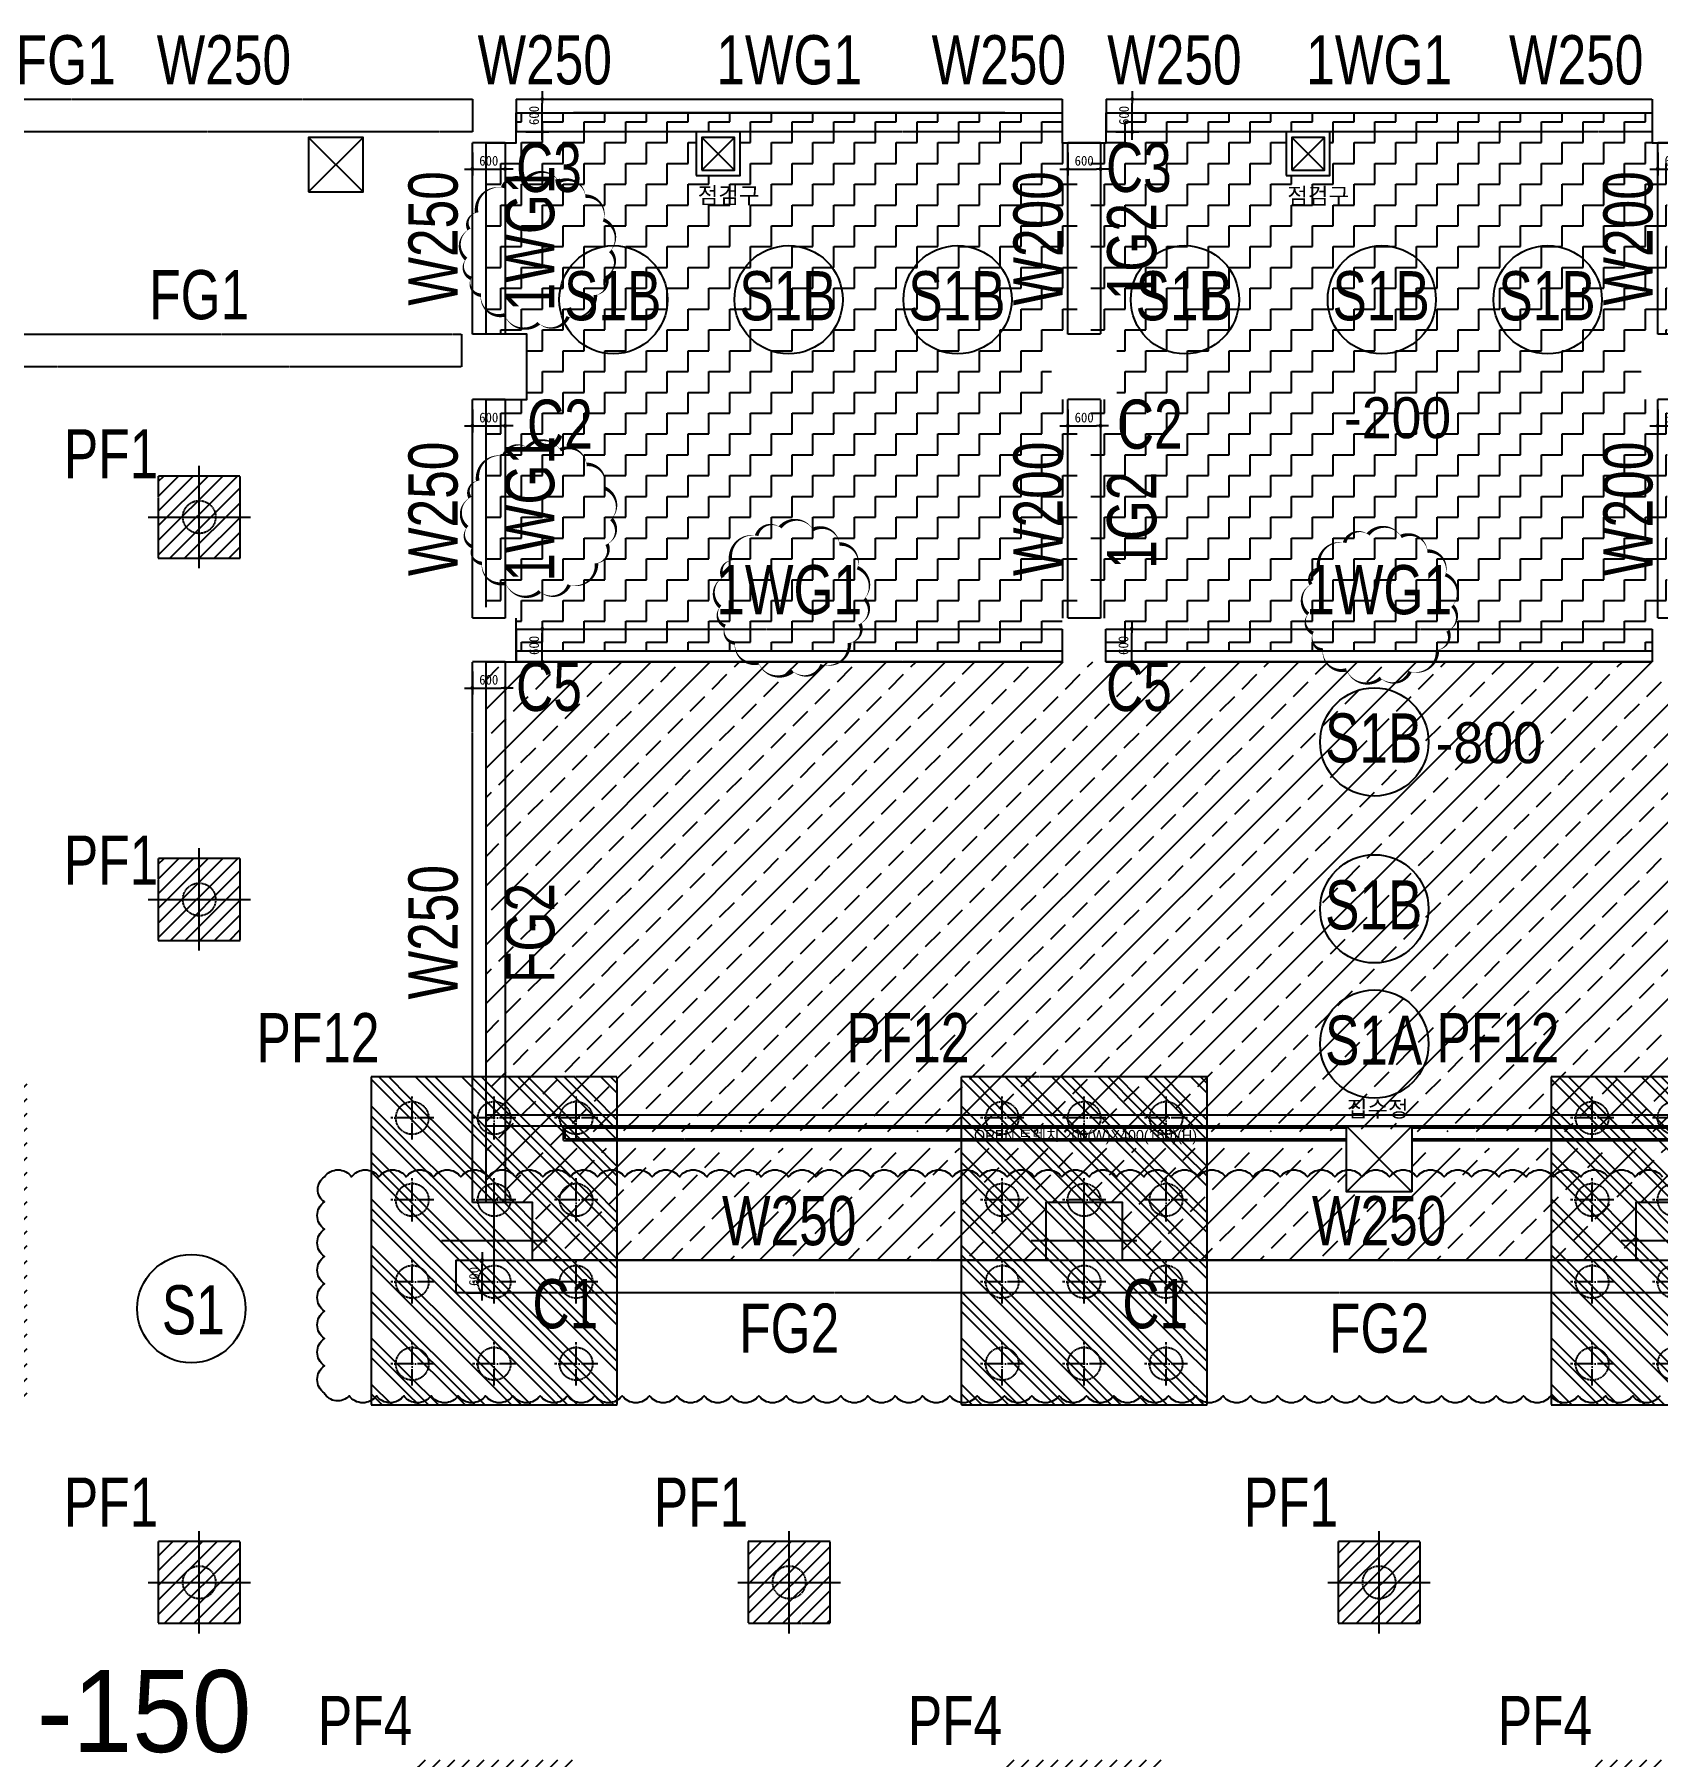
# Model space of a CAD drawing. Header units: millimetres. Extents: x -63681 to 183738, y 27655 to 152096.
# Drawn here: x 126336 to 156051, y 118666 to 150188 of the extents above; entities that cross this region are included whole.
import ezdxf
from ezdxf.enums import TextEntityAlignment as Align

# ---------------------------------------------------------------- set-up
doc = ezdxf.new("R2010")
doc.units = ezdxf.units.MM
doc.linetypes.add('ACAD_ISO04W100', pattern=[30, 24, -3, 0, -3])
doc.linetypes.add('HID', pattern=[2.3, 1.5, -0.8])
doc.layers.get('Defpoints').update_dxf_attribs({"color": 159})
for name, color, linetype in [('^DECK', 130, 'Continuous'), ('A-CEN', 1, 'Continuous'), ('A-ELE', 7, 'Continuous'), ('A-ELE-방수턱', 5, 'Continuous'), ('A-HAT', 251, 'Continuous'), ('A-OPEN', 1, 'Continuous'), ('COLUMN-TEXT', 2, 'Continuous'), ('GIRDER-TEXT', 7, 'Continuous'), ('OPEN', 1, 'HID'), ('PILE', 4, 'HID'), ('S-FOOTING', 4, 'HID'), ('TXT-FOOTING', 4, 'HID'), ('TXT-SLAB', 6, 'Continuous'), ('WALL-TEXT', 6, 'Continuous'), ('기초패턴', 1, 'Continuous'), ('방수턱', 5, 'Continuous'), ('보(girder)', 7, 'HID'), ('슬래브라인', 7, 'Continuous')]:
    doc.layers.add(name, color=color, linetype=linetype)
for name, color, linetype, plot in [('NOPLOT', 191, 'Continuous', False), ('NOPLOT-TEXT', 41, 'Continuous', False), ('printlayer', 6, 'Continuous', False)]:
    doc.layers.add(name, color=color, linetype=linetype, plot=plot)
doc.styles.add('Gdim', font='DotumChe.ttf')
doc.styles.add('Gtx', font='Dotum.ttf')
doc.dimstyles.new('Gdim200', dxfattribs={"dimscale": 200, "dimtxt": 3, "dimasz": 1.2, "dimexe": 2, "dimexo": 3, "dimgap": 1, "dimtad": 1, "dimdsep": 46, "dimlunit": 6, "dimtxsty": 'Gdim', "dimblk1": '_CIDOT', "dimblk2": '_CIDOT', "dimsah": 1, "dimcen": 2.5, "dimdle": 2, "dimclrd": 1, "dimclre": 1, "dimclrt": 3, "dimazin": 2, "dimtfac": 1, "dimtix": 1, "dimtmove": 2, "dimatfit": 3, "dimldrblk": '_CIDOT', "dimfxl": 2, "dimtolj": 1, "dimtzin": 0, "dimarcsym": 0})
pattern_1 = [(2e-15, (0, 0), (381, 381), [381, -381]), (90, (381, 0), (-381, 381), [381, -381])]

# ---------------------------------------------------------------- blocks, each defined once
blk = doc.blocks.new('_CIDOT')
at = {"color": 0, "linetype": 'ByBlock'}
blk.add_line((2, 0), (-1, 0), dxfattribs=at)
at = {"color": 0, "linetype": 'ByBlock', "const_width": 0.5}
blk.add_lwpolyline([(-0.25, 0, 1), (0.25, 0, 1)], format="xyb", close=True, dxfattribs=at)
blk = doc.blocks.new('*D210')
at = {"layer": 'Defpoints', "color": 155, "lineweight": -2, "transparency": 16777216}
for p, q in [((-1725, 700), (-1305, 700)), ((-1425, 172), (-1425, 628)), ((-1725, 100), (-1305, 100))]:
    blk.add_line(p, q, dxfattribs=at)
at = {"layer": 'Defpoints', "color": 0, "transparency": 16777216}
for p in [(-1905, 700), (-1425, 700), (-1905, 100)]:
    blk.add_point(p, dxfattribs=at)
at = {"layer": 'Defpoints', "color": 155, "lineweight": -2, "transparency": 16777216, "xscale": 71.99999999999994, "yscale": 71.99999999999994, "zscale": 71.99999999999994}
for p, rotation in [((-1425, 700), 90), ((-1425, 100), 270)]:
    blk.add_blockref('_CIDOT', p, dxfattribs=dict(at, rotation=rotation))
at = {"layer": 'Defpoints', "color": 3, "transparency": 16777216, "insert": (-1576, 400), "char_height": 180, "attachment_point": 5, "rotation": 90, "style": 'Gdim'}
blk.add_mtext('\\A1;{\\C155;600}', dxfattribs=at)
blk = doc.blocks.new('*D338')
at = {"layer": 'Defpoints', "color": 155, "lineweight": -2, "transparency": 16777216}
for p, q in [((-1725, 700), (-1305, 700)), ((-1425, 172), (-1425, 628)), ((-1725, 100), (-1305, 100))]:
    blk.add_line(p, q, dxfattribs=at)
at = {"layer": 'Defpoints', "color": 0, "transparency": 16777216}
for p in [(-1905, 700), (-1425, 700), (-1905, 100)]:
    blk.add_point(p, dxfattribs=at)
at = {"layer": 'Defpoints', "color": 155, "lineweight": -2, "transparency": 16777216, "xscale": 71.99999999999994, "yscale": 71.99999999999994, "zscale": 71.99999999999994}
for p, rotation in [((-1425, 700), 90), ((-1425, 100), 270)]:
    blk.add_blockref('_CIDOT', p, dxfattribs=dict(at, rotation=rotation))
at = {"layer": 'Defpoints', "color": 3, "transparency": 16777216, "insert": (-1576, 400), "char_height": 180, "attachment_point": 5, "rotation": 90, "style": 'Gdim'}
blk.add_mtext('\\A1;{\\C155;600}', dxfattribs=at)
blk = doc.blocks.new('*D204')
at = {"layer": 'Defpoints', "color": 155, "lineweight": -2, "transparency": 16777216}
for p, q in [((-1725, 700), (-1305, 700)), ((-1425, 172), (-1425, 628)), ((-1725, 100), (-1305, 100))]:
    blk.add_line(p, q, dxfattribs=at)
at = {"layer": 'Defpoints', "color": 0, "transparency": 16777216}
for p in [(-1905, 700), (-1425, 700), (-1905, 100)]:
    blk.add_point(p, dxfattribs=at)
at = {"layer": 'Defpoints', "color": 155, "lineweight": -2, "transparency": 16777216, "xscale": 71.99999999999994, "yscale": 71.99999999999994, "zscale": 71.99999999999994}
for p, rotation in [((-1425, 700), 90), ((-1425, 100), 270)]:
    blk.add_blockref('_CIDOT', p, dxfattribs=dict(at, rotation=rotation))
at = {"layer": 'Defpoints', "color": 3, "transparency": 16777216, "insert": (-1576, 400), "char_height": 180, "attachment_point": 5, "rotation": 90, "style": 'Gdim'}
blk.add_mtext('\\A1;{\\C155;600}', dxfattribs=at)
blk = doc.blocks.new('*D206')
at = {"layer": 'Defpoints', "color": 155, "lineweight": -2, "transparency": 16777216}
for p, q in [((-1725, 700), (-1305, 700)), ((-1425, 172), (-1425, 628)), ((-1725, 100), (-1305, 100))]:
    blk.add_line(p, q, dxfattribs=at)
at = {"layer": 'Defpoints', "color": 0, "transparency": 16777216}
for p in [(-1905, 700), (-1425, 700), (-1905, 100)]:
    blk.add_point(p, dxfattribs=at)
at = {"layer": 'Defpoints', "color": 155, "lineweight": -2, "transparency": 16777216, "xscale": 71.99999999999994, "yscale": 71.99999999999994, "zscale": 71.99999999999994}
for p, rotation in [((-1425, 700), 90), ((-1425, 100), 270)]:
    blk.add_blockref('_CIDOT', p, dxfattribs=dict(at, rotation=rotation))
at = {"layer": 'Defpoints', "color": 3, "transparency": 16777216, "insert": (-1576, 400), "char_height": 180, "attachment_point": 5, "rotation": 90, "style": 'Gdim'}
blk.add_mtext('\\A1;{\\C155;600}', dxfattribs=at)
blk = doc.blocks.new('*D324')
at = {"layer": 'Defpoints', "color": 155, "lineweight": -2, "transparency": 16777216}
for p, q in [((-1725, 700), (-1305, 700)), ((-1425, 172), (-1425, 628)), ((-1725, 100), (-1305, 100))]:
    blk.add_line(p, q, dxfattribs=at)
at = {"layer": 'Defpoints', "color": 0, "transparency": 16777216}
for p in [(-1905, 700), (-1425, 700), (-1905, 100)]:
    blk.add_point(p, dxfattribs=at)
at = {"layer": 'Defpoints', "color": 155, "lineweight": -2, "transparency": 16777216, "xscale": 71.99999999999994, "yscale": 71.99999999999994, "zscale": 71.99999999999994}
for p, rotation in [((-1425, 700), 90), ((-1425, 100), 270)]:
    blk.add_blockref('_CIDOT', p, dxfattribs=dict(at, rotation=rotation))
at = {"layer": 'Defpoints', "color": 3, "transparency": 16777216, "insert": (-1576, 400), "char_height": 180, "attachment_point": 5, "rotation": 90, "style": 'Gdim'}
blk.add_mtext('\\A1;{\\C155;600}', dxfattribs=at)
blk = doc.blocks.new('*D326')
at = {"layer": 'Defpoints', "color": 155, "lineweight": -2, "transparency": 16777216}
for p, q in [((-1735, 700), (-1315, 700)), ((-1435, 172), (-1435, 628)), ((-1735, 100), (-1315, 100))]:
    blk.add_line(p, q, dxfattribs=at)
at = {"layer": 'Defpoints', "color": 0, "transparency": 16777216}
for p in [(-1915, 700), (-1435, 700), (-1915, 100)]:
    blk.add_point(p, dxfattribs=at)
at = {"layer": 'Defpoints', "color": 155, "lineweight": -2, "transparency": 16777216, "xscale": 71.99999999999994, "yscale": 71.99999999999994, "zscale": 71.99999999999994}
for p, rotation in [((-1435, 700), 90), ((-1435, 100), 270)]:
    blk.add_blockref('_CIDOT', p, dxfattribs=dict(at, rotation=rotation))
at = {"layer": 'Defpoints', "color": 3, "transparency": 16777216, "insert": (-1586, 400), "char_height": 180, "attachment_point": 5, "rotation": 90, "style": 'Gdim'}
blk.add_mtext('\\A1;{\\C155;600}', dxfattribs=at)
blk = doc.blocks.new('*D354')
at = {"layer": 'Defpoints', "color": 155, "lineweight": -2, "transparency": 16777216}
for p, q in [((-3125, 700), (-2705, 700)), ((-2825, 172), (-2825, 628)), ((-3125, 100), (-2705, 100))]:
    blk.add_line(p, q, dxfattribs=at)
at = {"layer": 'Defpoints', "color": 0, "transparency": 16777216}
for p in [(-3305, 700), (-2825, 700), (-3305, 100)]:
    blk.add_point(p, dxfattribs=at)
at = {"layer": 'Defpoints', "color": 155, "lineweight": -2, "transparency": 16777216, "xscale": 71.99999999999994, "yscale": 71.99999999999994, "zscale": 71.99999999999994}
for p, rotation in [((-2825, 700), 90), ((-2825, 100), 270)]:
    blk.add_blockref('_CIDOT', p, dxfattribs=dict(at, rotation=rotation))
at = {"layer": 'Defpoints', "color": 3, "transparency": 16777216, "insert": (-2976, 400), "char_height": 180, "attachment_point": 5, "rotation": 90, "style": 'Gdim'}
blk.add_mtext('\\A1;{\\C155;600}', dxfattribs=at)
blk = doc.blocks.new('파일')
at = {"color": 1, "linetype": 'ACAD_ISO04W100'}
for p, q in [((16279.4, 3764.4), (16279.4, 3827.6)), ((16247.7, 3796), (16311, 3796))]:
    blk.add_line(p, q, dxfattribs=at)
at = {"layer": 'PILE'}
blk.add_circle((16279.4, 3796), 24, dxfattribs=at)
blk = doc.blocks.new('D600(2.5)PF1')
blk.add_lwpolyline([(32233, -266553), (33733, -266553), (33733, -265053), (32233, -265053), (32233, -266553)])
at = {"layer": 'printlayer'}
for p, q in [((32983, -266740), (32983, -264865)), ((32045, -265803), (33920, -265803))]:
    blk.add_line(p, q, dxfattribs=at)
at = {"xscale": 12.50000000000909, "yscale": 12.50000000000909, "zscale": 12.50000000000909}
blk.add_blockref('파일', (-170510, -313253), dxfattribs=at)
blk = doc.blocks.new('PF12')
at = {"layer": 'NOPLOT'}
for p, q in [((2100, 2063), (2100, 3937)), ((3067, 3000), (1133, 3000))]:
    blk.add_line(p, q, dxfattribs=at)
at = {"layer": 'S-FOOTING', "elevation": 0}
blk.add_lwpolyline([(-150, 0), (4350, 0), (4350, 6000), (-150, 6000)], close=True, dxfattribs=at)
at = {"xscale": 12.5000000000091, "yscale": 12.5000000000091, "zscale": 12.5000000000091, "rotation": 90}
for p in [(48050, -198242), (49550, -198242), (51050, -198242), (48050, -199742), (49550, -199742), (51050, -199742), (48050, -201242), (49550, -201242), (51050, -201242), (48050, -202742), (49550, -202742), (51050, -202742)]:
    blk.add_blockref('파일', p, dxfattribs=at)
blk = doc.blocks.new('PIT 점검구')
at = {"layer": 'A-ELE'}
for points in [[(-100, -400), (700, -400), (700, 400), (-100, 400)], [(0, -300), (600, -300), (600, 300), (0, 300)]]:
    blk.add_lwpolyline(points, close=True, dxfattribs=at)
blk = doc.blocks.new('A$Cecc8fa15')
at = {"layer": '기초패턴'}
h = blk.add_hatch(dxfattribs=at)
h.set_pattern_fill('ANSI31', color=256, scale=60)
h.set_pattern_definition([(45, (-385073.9, -148605.02), (-134.70384, 134.70384), [])])
h.paths.add_polyline_path([(41800, -7700), (49000, -7700), (49000, -12450), (41800, -12450)])
h.paths.add_polyline_path([(41800, -27400), (41800, -27100), (42700, -27100), (42711, -24805), (41800, -24800), (41800, -18900), (49750, -18900), (49750, -27400)])
h.paths.add_polyline_path([(49900, -22750), (54100, -22750), (54100, -18250), (49900, -18250)])
h.paths.add_polyline_path([(50500, -11000), (53500, -11000), (53500, -8000), (50500, -8000)])
h.paths.add_polyline_path([(50500, -6750), (53500, -6750), (53500, -2250), (50500, -2250)])
h.paths.add_polyline_path([(61300, -6750), (64300, -6750), (64300, -2250), (61300, -2250)])
h.paths.add_polyline_path([(61300, -11000), (64300, -11000), (64300, -8000), (61300, -8000)])
h.paths.add_polyline_path([(60550, -23500), (65050, -23500), (65050, -17500), (60550, -17500)])
h.paths.add_polyline_path([(56650, -15000), (58150, -15000), (58150, -13500), (56650, -13500)])
h.paths.add_polyline_path([(67450, -15000), (68950, -15000), (68950, -13500), (67450, -13500)])
h.paths.add_polyline_path([(72100, -11000), (75100, -11000), (75100, -8000), (72100, -8000)])
h.paths.add_polyline_path([(72100, -6750), (75100, -6750), (75100, -2250), (72100, -2250)])
h.paths.add_polyline_path([(78250, -6500), (79750, -6500), (79750, -8000), (78250, -8000)])
h.paths.add_polyline_path([(78250, -15000), (79750, -15000), (79750, -13500), (78250, -13500)])
h.paths.add_polyline_path([(71350, -23500), (75850, -23500), (75850, -17500), (71350, -17500)])
h.paths.add_polyline_path([(67450, -27500), (68950, -27500), (68950, -26000), (67450, -26000)])
h.paths.add_polyline_path([(61300, -33000), (64300, -33000), (64300, -30000), (61300, -30000)])
h.paths.add_polyline_path([(61300, -34250), (64300, -34250), (64300, -38750), (61300, -38750)])
h.paths.add_polyline_path([(50500, -43525), (53500, -43525), (53500, -46525), (50500, -46525)])
h.paths.add_polyline_path([(47250, -46300), (48750, -46300), (48750, -43300), (47250, -43300)])
h.paths.add_polyline_path([(72100, -38750), (75100, -38750), (75100, -34250), (72100, -34250)])
h.paths.add_polyline_path([(72100, -33000), (75100, -33000), (75100, -30000), (72100, -30000)])
h.paths.add_polyline_path([(78250, -27500), (79750, -27500), (79750, -26000), (78250, -26000)])
h.paths.add_polyline_path([(82900, -30000), (85900, -30000), (85900, -33000), (82900, -33000)])
h.paths.add_polyline_path([(89050, -27500), (90550, -27500), (90550, -26000), (89050, -26000)])
h.paths.add_polyline_path([(93700, -33000), (96700, -33000), (96700, -30000), (93700, -30000)])
h.paths.add_polyline_path([(99850, -27500), (101350, -27500), (101350, -26000), (99850, -26000)])
h.paths.add_polyline_path([(104500, -33000), (107500, -33000), (107500, -30000), (104500, -30000)])
h.paths.add_polyline_path([(119800, -36400), (127000, -36400), (127000, -29700), (119800, -29700)])
h.paths.add_polyline_path([(114100, -46300), (115600, -46300), (115600, -43300), (114100, -43300)])
h.paths.add_polyline_path([(119175, -46300), (122175, -46300), (122175, -43300), (119175, -43300)])
h.paths.add_polyline_path([(102050, -55700), (103550, -55700), (103550, -52700), (102050, -52700)])
h.paths.add_polyline_path([(107525, -55700), (110525, -55700), (110525, -52700), (107525, -52700)])
h.paths.add_polyline_path([(114100, -51350), (115600, -51350), (115600, -49850), (114100, -49850)])
h.paths.add_polyline_path([(119175, -55700), (122175, -55700), (122175, -52700), (119175, -52700)])
h.paths.add_polyline_path([(114100, -58350), (115600, -58350), (115600, -56850), (114100, -56850)])
h.paths.add_polyline_path([(107525, -62500), (110525, -62500), (110525, -59500), (107525, -59500)])
h.paths.add_polyline_path([(102050, -62500), (103550, -62500), (103550, -59500), (102050, -59500)])
h.paths.add_polyline_path([(119175, -60400), (122175, -60400), (122175, -57400), (119175, -57400)])
h.paths.add_polyline_path([(119175, -62500), (122175, -62500), (122175, -61000), (119175, -61000)])
h.paths.add_polyline_path([(114100, -65500), (115600, -65500), (115600, -64000), (114100, -64000)])
h.paths.add_polyline_path([(107525, -70000), (110525, -70000), (110525, -67000), (107525, -67000)])
h.paths.add_polyline_path([(102050, -70000), (103550, -70000), (103550, -67000), (102050, -67000)])
h.paths.add_polyline_path([(119175, -70000), (122175, -70000), (122175, -67000), (119175, -67000)])
h.paths.add_polyline_path([(51250, -66300), (52750, -66300), (52750, -69300), (51250, -69300)])
h = blk.add_hatch(dxfattribs=at)
h.set_pattern_fill('GOST_GROUND', color=256, scale=60, angle=90)
h.set_pattern_definition([(135, (-501512.4, -113996.9), (5e-14, 848.52814), [1200]), (135, (-501512.4, -113816.9), (5e-14, 848.52814), [1200]), (135, (-501512.4, -113636.9), (5e-14, 848.52814), [1200])])
h.paths.add_polyline_path([(82150, -17500), (86650, -17500), (86650, -23500), (82150, -23500)])
h = blk.add_hatch(dxfattribs=at)
h.set_pattern_fill('GOST_GROUND', color=256, scale=60, angle=90)
h.set_pattern_definition([(135, (-490712.4, -113996.9), (5e-14, 848.52814), [1200]), (135, (-490712.4, -113816.9), (5e-14, 848.52814), [1200]), (135, (-490712.4, -113636.9), (5e-14, 848.52814), [1200])])
h.paths.add_polyline_path([(92950, -17500), (97450, -17500), (97450, -23500), (92950, -23500)])
h = blk.add_hatch(dxfattribs=at)
h.set_pattern_fill('GOST_GROUND', color=256, scale=60, angle=90)
h.set_pattern_definition([(135, (-479912.4, -113996.9), (5e-14, 848.52814), [1200]), (135, (-479912.4, -113816.9), (5e-14, 848.52814), [1200]), (135, (-479912.4, -113636.9), (5e-14, 848.52814), [1200])])
h.paths.add_polyline_path([(103750, -17500), (108250, -17500), (108250, -23500), (103750, -23500)])
blk = doc.blocks.new('*U211')
at = {"layer": 'Defpoints'}
for p, q in [((-1905.451, 700), (-1905.451, 100)), ((8094.549, 700), (8094.549, 100))]:
    blk.add_line(p, q, dxfattribs=at)
at = {"layer": '보(girder)'}
for p, q in [((-1905.451, 700), (8094.549, 700)), ((8094.549, 100), (-1905.451, 100))]:
    blk.add_line(p, q, dxfattribs=at)
at = {"layer": 'Defpoints'}
dim = blk.add_linear_dim(base=(-1425.451, 700), p1=(-1905.451, 100), p2=(-1905.451, 700), angle=90, text='{\\C155;<>}', dimstyle='Gdim200', override={"dimscale": 60, "dimzin": 8, "dimclrd": 155, "dimclre": 155}, dxfattribs=at)
dim.commit()
dim.dimension.update_dxf_attribs({"geometry": '*D210', "text_midpoint": (-1575.571, 400)})
blk = doc.blocks.new('*U339')
at = {"layer": 'Defpoints'}
for p, q in [((-1905.451, 700), (-1905.451, 100)), ((7694.549, 700), (7694.549, 100))]:
    blk.add_line(p, q, dxfattribs=at)
at = {"layer": '보(girder)'}
for p, q in [((-1905.451, 700), (7694.549, 700)), ((7694.549, 100), (-1905.451, 100))]:
    blk.add_line(p, q, dxfattribs=at)
at = {"layer": 'Defpoints'}
dim = blk.add_linear_dim(base=(-1425.451, 700), p1=(-1905.451, 100), p2=(-1905.451, 700), angle=90, text='{\\C155;<>}', dimstyle='Gdim200', override={"dimscale": 60, "dimzin": 8, "dimclrd": 155, "dimclre": 155}, dxfattribs=at)
dim.commit()
dim.dimension.update_dxf_attribs({"geometry": '*D338', "text_midpoint": (-1575.571, 400)})
blk = doc.blocks.new('*U205')
at = {"layer": 'Defpoints'}
for p, q in [((-1905.451, 700), (-1905.451, 100)), ((1594.549, 700), (1594.549, 100))]:
    blk.add_line(p, q, dxfattribs=at)
at = {"layer": '보(girder)'}
for p, q in [((-1905.451, 700), (1594.549, 700)), ((1594.549, 100), (-1905.451, 100))]:
    blk.add_line(p, q, dxfattribs=at)
at = {"layer": 'Defpoints'}
dim = blk.add_linear_dim(base=(-1425.451, 700), p1=(-1905.451, 100), p2=(-1905.451, 700), angle=90, text='{\\C155;<>}', dimstyle='Gdim200', override={"dimscale": 60, "dimzin": 8, "dimclrd": 155, "dimclre": 155}, dxfattribs=at)
dim.commit()
dim.dimension.update_dxf_attribs({"geometry": '*D204', "text_midpoint": (-1575.571, 400)})
blk = doc.blocks.new('*U207')
at = {"layer": 'Defpoints'}
for p, q in [((-1905.451, 700), (-1905.451, 100)), ((2094.549, 700), (2094.549, 100))]:
    blk.add_line(p, q, dxfattribs=at)
at = {"layer": '보(girder)'}
for p, q in [((-1905.451, 700), (2094.549, 700)), ((2094.549, 100), (-1905.451, 100))]:
    blk.add_line(p, q, dxfattribs=at)
at = {"layer": 'Defpoints'}
dim = blk.add_linear_dim(base=(-1425.451, 700), p1=(-1905.451, 100), p2=(-1905.451, 700), angle=90, text='{\\C155;<>}', dimstyle='Gdim200', override={"dimscale": 60, "dimzin": 8, "dimclrd": 155, "dimclre": 155}, dxfattribs=at)
dim.commit()
dim.dimension.update_dxf_attribs({"geometry": '*D206', "text_midpoint": (-1575.571, 400)})
blk = doc.blocks.new('*U325')
at = {"layer": 'Defpoints'}
for p, q in [((-1905.451, 700), (-1905.451, 100)), ((7994.549, 700), (7994.549, 100))]:
    blk.add_line(p, q, dxfattribs=at)
at = {"layer": '보(girder)'}
for p, q in [((-1905.451, 700), (7994.549, 700)), ((7994.549, 100), (-1905.451, 100))]:
    blk.add_line(p, q, dxfattribs=at)
at = {"layer": 'Defpoints'}
dim = blk.add_linear_dim(base=(-1425.451, 700), p1=(-1905.451, 100), p2=(-1905.451, 700), angle=90, text='{\\C155;<>}', dimstyle='Gdim200', override={"dimscale": 60, "dimzin": 8, "dimclrd": 155, "dimclre": 155}, dxfattribs=at)
dim.commit()
dim.dimension.update_dxf_attribs({"geometry": '*D324', "text_midpoint": (-1575.571, 400)})
blk = doc.blocks.new('*U327')
at = {"layer": 'Defpoints'}
for p, q in [((-1915.451, 700), (-1915.451, 100)), ((8094.549, 700), (8094.549, 100))]:
    blk.add_line(p, q, dxfattribs=at)
at = {"layer": '보(girder)'}
for p, q in [((-1915.451, 700), (8094.549, 700)), ((8094.549, 100), (-1915.451, 100))]:
    blk.add_line(p, q, dxfattribs=at)
at = {"layer": 'Defpoints'}
dim = blk.add_linear_dim(base=(-1435.451, 700), p1=(-1915.451, 100), p2=(-1915.451, 700), angle=90, text='{\\C155;<>}', dimstyle='Gdim200', override={"dimscale": 60, "dimzin": 8, "dimclrd": 155, "dimclre": 155}, dxfattribs=at)
dim.commit()
dim.dimension.update_dxf_attribs({"geometry": '*D326', "text_midpoint": (-1585.571, 400)})
blk = doc.blocks.new('*U355')
at = {"layer": 'Defpoints'}
for p, q in [((-3305.451, 700), (-3305.451, 100)), ((30394.549, 700), (30394.549, 100))]:
    blk.add_line(p, q, dxfattribs=at)
at = {"layer": '보(girder)'}
for p, q in [((-3305.451, 700), (30394.549, 700)), ((30394.549, 100), (-3305.451, 100))]:
    blk.add_line(p, q, dxfattribs=at)
at = {"layer": 'Defpoints'}
dim = blk.add_linear_dim(base=(-2825.451, 700), p1=(-3305.451, 100), p2=(-3305.451, 700), angle=90, text='{\\C155;<>}', dimstyle='Gdim200', override={"dimscale": 60, "dimzin": 8, "dimclrd": 155, "dimclre": 155}, dxfattribs=at)
dim.commit()
dim.dimension.update_dxf_attribs({"geometry": '*D354', "text_midpoint": (-2975.571, 400)})

msp = doc.modelspace()

# ---------------------------------------------------------------- hatches: boundary and pattern name
at = {"layer": 'A-HAT'}
h = msp.add_hatch(dxfattribs=at)
h.set_pattern_fill('ANSI33', color=256, scale=120)
h.paths.add_polyline_path([(136053.571, 129805.018), (136053.571, 130105.018), (150353.571, 130105.018), (150353.571, 130155.017), (151553.571, 130155.017), (151553.571, 130105.018), (162003.571, 130105.018), (162003.571, 129805.018), (151553.571, 129805.018), (151553.571, 128955.017), (150353.571, 128955.017), (150353.571, 129805.018)], flags=16)
h.paths.add_polyline_path([(170753.571, 144005.017), (171053.571, 144005.017), (171053.571, 148705.017), (170753.571, 148705.018), (170753.571, 149005.017), (167753.571, 149005.018), (167753.571, 138705.018), (166753.571, 138705.018), (156753.571, 138705.018), (155953.571, 138705.018), (155948.571, 138705.018), (145948.571, 138705.018), (145953.571, 138705.018), (145153.571, 138705.018), (135153.571, 138705.018), (134603.571, 138705.018), (134603.571, 128805.018), (135453.571, 128805.018), (135453.571, 127755.018), (144853.571, 127755.018), (144853.571, 128805.018), (146253.571, 128805.018), (146253.571, 127755.018), (155653.571, 127755.018), (155653.571, 128805.018), (157053.571, 128805.018), (157053.571, 127755.018), (166553.571, 127755.018), (166553.571, 128705.018), (167753.571, 128705.018), (167753.571, 127755.018), (170753.571, 127755.018)])
h = msp.add_hatch(dxfattribs=at)
h.set_pattern_fill('ZIGZAG', color=256, scale=120)
h.set_pattern_definition(pattern_1)
h.paths.add_polyline_path([(139253.57, 148402.018), (139253.57, 147602.018), (138453.57, 147602.018), (138453.57, 148402.018)], flags=16)
h.paths.add_polyline_path([(138553.57, 148302.018), (139153.57, 148302.018), (139153.57, 147702.018), (138553.57, 147702.018)], flags=0)
h.paths.add_polyline_path([(135153.571, 148755.018), (135153.571, 148205.018), (134603.571, 148205.018), (134603.571, 144705.018), (135353.571, 144705.018), (135353.571, 143505.018), (134603.571, 143505.018), (134603.571, 139505.018), (135153.571, 139505.018), (135153.571, 138905.018), (145153.571, 138905.018), (145153.571, 139505.018), (145428.571, 139505.018), (145428.571, 143505.018), (144953.571, 143505.018), (144953.571, 144705.018), (145428.571, 144705.018), (145428.571, 148205.018), (145153.571, 148205.018), (145153.571, 148755.018)])
h = msp.add_hatch(dxfattribs=at)
h.set_pattern_fill('ZIGZAG', color=256, scale=120)
h.set_pattern_definition(pattern_1)
h.paths.add_polyline_path([(150053.57, 148402.018), (150053.57, 147602.018), (149253.57, 147602.018), (149253.57, 148402.018)], flags=16)
h.paths.add_polyline_path([(145953.571, 148755.018), (145953.571, 148205.018), (145678.571, 148205.018), (145678.571, 144705.018), (146153.571, 144705.018), (146153.571, 143505.018), (145678.571, 143505.018), (145678.571, 139505.018), (145953.571, 139505.018), (145953.571, 138905.018), (155953.571, 138905.018), (155953.571, 139505.018), (156228.571, 139505.018), (156228.571, 143505.018), (155753.571, 143505.018), (155753.571, 144705.018), (156228.571, 144705.018), (156228.571, 148205.018), (155953.571, 148205.018), (155953.571, 148755.018)])

# ---------------------------------------------------------------- linework, layer by layer
at = {"layer": '^DECK', "color": 0}
for centre in [(136935.244, 145332.973), (140142.574, 145332.973), (143236.369, 145332.973), (147398.037, 145332.973), (151002.735, 145332.973), (154039.763, 145332.973), (150866.402, 137237.83), (150866.402, 134183.002), (150866.402, 131707.346), (129208.288, 126864.64)]:
    msp.add_circle(centre, 990.918, dxfattribs=at)
at = {"layer": 'A-CEN'}
for p, q in [((131353.573, 147305.018), (132353.573, 148305.018)), ((132353.573, 147305.018), (131353.573, 148305.018)), ((150353.571, 129005.018), (151553.571, 130205.018)), ((151553.571, 129005.018), (150353.571, 130205.018))]:
    msp.add_line(p, q, dxfattribs=at)
at = {"layer": 'A-ELE'}
for p, q in [((136023.571, 129945.018), (136023.571, 130205.018)), ((136023.571, 130205.018), (150353.571, 130205.018)), ((151553.571, 130205.018), (162033.571, 130205.018)), ((136023.571, 129945.018), (150353.571, 129945.018)), ((151553.571, 129945.018), (162033.571, 129945.018))]:
    msp.add_line(p, q, dxfattribs=at)
at = {"layer": 'A-ELE', "elevation": 0}
for points in [[(131353.573, 147305.018), (132353.573, 147305.018), (132353.573, 148305.018), (131353.573, 148305.018)], [(151553.571, 129005.018), (150353.571, 129005.018), (150353.571, 130205.018), (151553.571, 130205.018)]]:
    msp.add_lwpolyline(points, close=True, dxfattribs=at)
at = {"layer": 'A-ELE-방수턱', "elevation": 0}
for points in [[(166753.571, 128705.018), (166753.571, 130405.018), (134603.571, 130405.018)], [(166553.571, 128705.018), (166553.571, 130205.018), (134603.571, 130205.018)]]:
    msp.add_lwpolyline(points, dxfattribs=at)
at = {"layer": 'A-OPEN'}
for p, q in [((149353.57, 147705.018), (149953.57, 148305.018)), ((149353.57, 148305.018), (149953.57, 147705.018))]:
    msp.add_line(p, q, dxfattribs=at)
at = {"layer": 'NOPLOT', "linetype": 'HID'}
for p, q in [((136053.571, 130175.018), (150353.571, 130175.018)), ((136053.571, 129975.018), (136053.571, 130175.018)), ((136053.571, 129975.018), (150353.571, 129975.018)), ((151553.571, 130175.018), (162003.571, 130175.018)), ((151553.571, 129975.018), (162003.571, 129975.018))]:
    msp.add_line(p, q, dxfattribs=at)
at = {"layer": 'NOPLOT', "elevation": 0}
for points in [[(136880.858, 146226.683, 0, 66.667, 0.52056705), (136752.609, 146795.264, 0, 66.667, 0.52056705), (136423.851, 147227.561, 0, 66.667, 0.52056705), (135938.574, 147494.836, 0, 66.667, 0.52056705), (135337.222, 147532.929, 0, 66.667, 0.52056705), (134907.771, 147381.514, 0, 66.667, 0.52056705), (134431.639, 146926.188, 0, 66.667, 0.52056705), (134291.134, 146618.483, 0, 66.667, 0.52056705), (134240.397, 146076.533, 0, 66.667, 0.52056705), (134330.79, 145724.405, 0, 66.667, 0.52056705), (134508.935, 145416.002, 0, 66.667, 0.52056705), (134941.876, 145053.349, 0, 66.667, 0.52056705), (135569.272, 144902.246, 0, 66.667, 0.52056705), (136106.299, 145021.749, 0, 66.667, 0.52056705), (136606.044, 145418.933, 0, 66.667, 0.52056705), (136798.823, 145767.79, 0, 66.667, 0.52056705)], [(136900.291, 141317.336, 0, 66.667, 0.52056705), (136772.041, 141885.918, 0, 66.667, 0.52056705), (136443.283, 142318.215, 0, 66.667, 0.52056705), (135958.006, 142585.489, 0, 66.667, 0.52056705), (135356.654, 142623.583, 0, 66.667, 0.52056705), (134927.203, 142472.167, 0, 66.667, 0.52056705), (134451.072, 142016.842, 0, 66.667, 0.52056705), (134310.566, 141709.136, 0, 66.667, 0.52056705), (134259.829, 141167.187, 0, 66.667, 0.52056705), (134350.223, 140815.059, 0, 66.667, 0.52056705), (134528.367, 140506.655, 0, 66.667, 0.52056705), (134961.309, 140144.003, 0, 66.667, 0.52056705), (135588.705, 139992.899, 0, 66.667, 0.52056705), (136125.731, 140112.402, 0, 66.667, 0.52056705), (136625.476, 140509.586, 0, 66.667, 0.52056705), (136818.255, 140858.443, 0, 66.667, 0.52056705)], [(141531.106, 139859.271, 0, 66.667, 0.52056705), (141402.856, 140427.853, 0, 66.667, 0.52056705), (141074.098, 140860.149, 0, 66.667, 0.52056705), (140588.821, 141127.424, 0, 66.667, 0.52056705), (139987.469, 141165.518, 0, 66.667, 0.52056705), (139558.018, 141014.102, 0, 66.667, 0.52056705), (139081.887, 140558.776, 0, 66.667, 0.52056705), (138941.381, 140251.071, 0, 66.667, 0.52056705), (138890.644, 139709.122, 0, 66.667, 0.52056705), (138981.038, 139356.994, 0, 66.667, 0.52056705), (139159.182, 139048.59, 0, 66.667, 0.52056705), (139592.124, 138685.937, 0, 66.667, 0.52056705), (140219.52, 138534.834, 0, 66.667, 0.52056705), (140756.546, 138654.337, 0, 66.667, 0.52056705), (141256.292, 139051.521, 0, 66.667, 0.52056705), (141449.07, 139400.378, 0, 66.667, 0.52056705)], [(152295.533, 139730.946, 0, 66.667, 0.52056705), (152167.283, 140299.528, 0, 66.667, 0.52056705), (151838.525, 140731.825, 0, 66.667, 0.52056705), (151353.248, 140999.099, 0, 66.667, 0.52056705), (150751.896, 141037.193, 0, 66.667, 0.52056705), (150322.445, 140885.777, 0, 66.667, 0.52056705), (149846.314, 140430.452, 0, 66.667, 0.52056705), (149705.808, 140122.746, 0, 66.667, 0.52056705), (149655.071, 139580.797, 0, 66.667, 0.52056705), (149745.464, 139228.669, 0, 66.667, 0.52056705), (149923.609, 138920.265, 0, 66.667, 0.52056705), (150356.55, 138557.613, 0, 66.667, 0.52056705), (150983.947, 138406.509, 0, 66.667, 0.52056705), (151520.973, 138526.012, 0, 66.667, 0.52056705), (152020.718, 138923.197, 0, 66.667, 0.52056705), (152213.497, 139272.053, 0, 66.667, 0.52056705)]]:
    msp.add_lwpolyline(points, format="xyseb", close=True, dxfattribs=at)
at = {"layer": 'NOPLOT'}
msp.add_lwpolyline([(156096.217, 125271.602, -0.52056705), (155596.217, 125271.602, -0.52056705), (155096.217, 125271.602, -0.52056705), (154596.217, 125271.602, -0.52056705), (154096.217, 125271.602, -0.52056705), (153596.217, 125271.602, -0.52056705), (153096.217, 125271.602, -0.52056705), (152596.217, 125271.602, -0.52056705), (152096.217, 125271.602, -0.52056705), (151596.217, 125271.602, -0.52056705), (151096.217, 125271.602, -0.52056705), (150596.217, 125271.602, -0.52056705), (150096.217, 125271.602, -0.52056705), (149596.217, 125271.602, -0.52056705), (149096.217, 125271.602, -0.52056705), (148596.217, 125271.602, -0.52056705), (148096.217, 125271.602, -0.52056705), (147596.217, 125271.602, -0.52056705), (147096.217, 125271.602, -0.52056705), (146596.217, 125271.602, -0.52056705), (146096.217, 125271.602, -0.52056705), (145596.217, 125271.602, -0.52056705), (145096.217, 125271.602, -0.52056705), (144596.217, 125271.602, -0.52056705), (144096.217, 125271.602, -0.52056705), (143596.217, 125271.602, -0.52056705), (143096.217, 125271.602, -0.52056705), (142596.217, 125271.602, -0.52056705), (142096.217, 125271.602, -0.52056705), (141596.217, 125271.602, -0.52056705), (141096.217, 125271.602, -0.52056705), (140596.217, 125271.602, -0.52056705), (140096.217, 125271.602, -0.52056705), (139596.217, 125271.602, -0.52056705), (139096.217, 125271.602, -0.52056705), (138596.217, 125271.602, -0.52056705), (138096.217, 125271.602, -0.52056705), (137596.217, 125271.602, -0.52056705), (137096.217, 125271.602, -0.52056705), (136596.217, 125271.602, -0.52056705), (136096.217, 125271.602, -0.52056705), (135596.217, 125271.602, -0.52056705), (135096.217, 125271.602, -0.52056705), (134596.217, 125271.602, -0.52056705), (134096.217, 125271.602, -0.52056705), (133596.217, 125271.602, -0.52056705), (133096.217, 125271.602, -0.52056705), (132596.217, 125271.602, -0.52056705), (132096.217, 125271.602, -0.52056705), (131643.472, 125318.856, -0.52056705), (131643.472, 125818.856, -0.52056705), (131643.472, 126318.856, -0.52056705), (131643.472, 126818.856, -0.52056705), (131643.472, 127318.856, -0.52056705), (131643.472, 127818.856, -0.52056705), (131643.472, 128318.856, -0.52056705), (131643.472, 128818.856, -0.52056705), (131643.472, 129275.073, -0.52056705), (132143.472, 129275.073, -0.52056705), (132643.472, 129275.073, -0.52056705), (133143.472, 129275.073, -0.52056705), (133643.472, 129275.073, -0.52056705), (134143.472, 129275.073, -0.52056705), (134643.472, 129275.073, -0.52056705), (135143.472, 129275.073, -0.52056705), (135643.472, 129275.073, -0.52056705), (136143.472, 129275.073, -0.52056705), (136643.472, 129275.073, -0.52056705), (137143.472, 129275.073, -0.52056705), (137643.472, 129275.073, -0.52056705), (138143.472, 129275.073, -0.52056705), (138643.472, 129275.073, -0.52056705), (139143.472, 129275.073, -0.52056705), (139643.472, 129275.073, -0.52056705), (140143.472, 129275.073, -0.52056705), (140643.472, 129275.073, -0.52056705), (141143.472, 129275.073, -0.52056705), (141643.472, 129275.073, -0.52056705), (142143.472, 129275.073, -0.52056705), (142643.472, 129275.073, -0.52056705), (143143.472, 129275.073, -0.52056705), (143643.472, 129275.073, -0.52056705), (144143.472, 129275.073, -0.52056705), (144643.472, 129275.073, -0.52056705), (145143.472, 129275.073, -0.52056705), (145643.472, 129275.073, -0.52056705), (146143.472, 129275.073, -0.52056705), (146643.472, 129275.073, -0.52056705), (147143.472, 129275.073, -0.52056705), (147643.472, 129275.073, -0.52056705), (148143.472, 129275.073, -0.52056705), (148643.472, 129275.073, -0.52056705), (149143.472, 129275.073, -0.52056705), (149643.472, 129275.073, -0.52056705), (150143.472, 129275.073, -0.52056705), (150643.472, 129275.073, -0.52056705), (151143.472, 129275.073, -0.52056705), (151643.472, 129275.073, -0.52056705), (152143.472, 129275.073, -0.52056705), (152643.472, 129275.073, -0.52056705), (153143.472, 129275.073, -0.52056705), (153643.472, 129275.073, -0.52056705), (154143.472, 129275.073, -0.52056705), (154643.472, 129275.073, -0.52056705), (155143.472, 129275.073, -0.52056705), (155643.472, 129275.073, -0.52056705), (156143.472, 129275.073, -0.52056705)], format="xyb", dxfattribs=at)
at = {"layer": 'OPEN', "linetype": 'Continuous'}
for p, q in [((138553.57, 147705.018), (139153.57, 148305.018)), ((138553.57, 148305.018), (139153.57, 147705.018))]:
    msp.add_line(p, q, dxfattribs=at)
at = {"layer": '방수턱'}
for p, q in [((135153.571, 138905.018), (145153.571, 138905.018)), ((135153.571, 138705.018), (145153.571, 138705.018)), ((145953.571, 138905.018), (155953.571, 138905.018)), ((145953.571, 138705.018), (155953.571, 138705.018))]:
    msp.add_line(p, q, dxfattribs=at)
at = {"layer": '보(girder)'}
msp.add_line((134053.571, 127755.018), (134053.571, 127155.018), dxfattribs=at)
at = {"layer": '슬래브라인'}
for p, q in [((136203.571, 149005.018), (144103.571, 149005.018)), ((147003.571, 149005.018), (154903.571, 149005.018)), ((144103.571, 148755.018), (136203.571, 148755.018)), ((147003.571, 148755.018), (154903.571, 148755.018))]:
    msp.add_line(p, q, dxfattribs=at)
at = {"layer": '슬래브라인', "elevation": 0}
for points in [[(134603.571, 139705.018), (134603.571, 143505.018), (135353.571, 143505.018), (135353.571, 144705.018), (134603.571, 144705.018), (134603.571, 148205.018), (135153.571, 148205.018), (135153.571, 148755.018), (145153.571, 148755.018), (145153.571, 148205.018), (145953.571, 148205.018), (145953.571, 148755.018), (155953.571, 148755.018), (155953.571, 148205.018), (156753.571, 148205.018)], [(135453.571, 127755.018), (135453.571, 128805.018), (134603.571, 128805.018), (134603.571, 138705.018), (135153.571, 138705.018), (135153.571, 139505.018)], [(157053.571, 128805.018), (155653.571, 128805.018), (155653.571, 127755.018), (146253.571, 127755.018), (146253.571, 128805.018), (144853.571, 128805.018), (144853.571, 127755.018), (135453.571, 127755.018)]]:
    msp.add_lwpolyline(points, dxfattribs=at)

# ---------------------------------------------------------------- block references
at = {"layer": 'A-ELE'}
for p in [(138553.57, 148005.018), (149353.57, 148005.018)]:
    msp.add_blockref('PIT 점검구', p, dxfattribs=at)
at = {"layer": 'S-FOOTING'}
for name, p in [('D600(2.5)PF1', (96370.827, 407157.961)), ('D600(2.5)PF1', (96370.827, 400157.961)), ('PF12', (132653.571, 125105.018)), ('PF12', (143453.571, 125105.018)), ('PF12', (154253.571, 125105.018)), ('D600(2.5)PF1', (96370.827, 387657.961)), ('D600(2.5)PF1', (107170.827, 387657.961)), ('D600(2.5)PF1', (117970.827, 387657.961))]:
    msp.add_blockref(name, p, dxfattribs=at)
at = {"layer": '기초패턴'}
msp.add_blockref('A$Cecc8fa15', (50353.571, 148605.018), dxfattribs=at)
at = {"layer": '보(girder)'}
for name, p in [('*U211', (126259.022, 148305.018)), ('*U211', (137059.022, 148305.018)), ('*U211', (147859.022, 148305.018)), ('*U339', (126459.022, 144005.018)), ('*U211', (137059.022, 138605.018)), ('*U327', (147859.022, 138605.018)), ('*U355', (137359.022, 127055.018))]:
    msp.add_blockref(name, p, dxfattribs=at)
at = {"layer": '보(girder)', "rotation": 270}
for name, p in [('*U205', (134253.571, 146299.567)), ('*U205', (145153.571, 146299.567)), ('*U205', (155953.571, 146299.567)), ('*U207', (134253.571, 141599.567)), ('*U207', (145153.571, 141599.567)), ('*U207', (155953.571, 141599.567)), ('*U325', (134253.571, 136799.567))]:
    msp.add_blockref(name, p, dxfattribs=at)

# ---------------------------------------------------------------- texts
at = {"layer": 'COLUMN-TEXT', "color": 3, "style": 'Gtx', "width": 0.8}
for s, p in [('C3', (135153.571, 148205.018)), ('C3', (145953.571, 148205.018)), ('C2', (135353.571, 143505.018)), ('C2', (146153.571, 143505.018)), ('C5', (135153.571, 138705.018)), ('C5', (145953.571, 138705.018)), ('C1', (135453.571, 127405.018, 0)), ('C1', (146253.571, 127405.018, 0))]:
    msp.add_text(s, height=900, dxfattribs=at).set_placement(p, align=Align.TOP_LEFT)
at = {"layer": 'GIRDER-TEXT', "style": 'Gtx', "width": 0.8}
for p in [(126909.499, 149005.018), (129353.571, 144705.018)]:
    msp.add_text('FG1', height=900, dxfattribs=at).set_placement(p, align=Align.BOTTOM_CENTER)
at = {"layer": 'GIRDER-TEXT', "color": 1, "style": 'Gtx', "width": 0.8}
for p in [(140153.571, 149005.018), (150953.571, 149005.018), (140153.571, 139305.018), (150953.571, 139305.018)]:
    msp.add_text('1WG1', height=900, dxfattribs=at).set_placement(p, align=Align.BOTTOM_CENTER)
for s, p in [('1WG1', (134953.571, 146455.018)), ('1G2', (145974.677, 146212.57)), ('1WG1', (134953.571, 141505.018)), ('1G2', (145974.677, 141295.005))]:
    msp.add_text(s, height=900, rotation=90, dxfattribs=at).set_placement(p, align=Align.TOP_CENTER)
at = {"layer": 'GIRDER-TEXT', "style": 'Gtx', "width": 0.8}
msp.add_text('FG2', height=900, rotation=90, dxfattribs=at).set_placement((134953.571, 133740.968), align=Align.TOP_CENTER)
for p in [(140153.571, 126957.963), (150953.571, 126957.963)]:
    msp.add_text('FG2', height=900, dxfattribs=at).set_placement(p, align=Align.TOP_CENTER)
at = {"layer": 'NOPLOT', "style": 'Gtx'}
for s, p in [('점검구', (138479.487, 147092.762)), ('점검구', (149273.81, 147083.9)), ('집수정', (150363.542, 130372.698))]:
    msp.add_text(s, height=300, dxfattribs=at).set_placement(p)
for s, height, p in [('-200', 750, (151290.371, 143172.203)), ('-800', 750, (152969.318, 137224.526)), ('-150', 1500, (128345.113, 119498.371))]:
    msp.add_text(s, height=height, dxfattribs=at).set_placement(p, align=Align.MIDDLE_CENTER)
at = {"layer": 'NOPLOT-TEXT', "style": 'Gtx'}
msp.add_text('OPEN 트렌치:200(W)X400(150)(H)', height=200, dxfattribs=at).set_placement((145579.483, 130035.413), align=Align.MIDDLE_CENTER)
at = {"layer": 'TXT-FOOTING', "style": 'Gtx', "width": 0.8}
for s, p in [('PF1', (128603.571, 141792.603)), ('PF1', (128603.571, 134355.018)), ('PF12', (132653.571, 131105.018)), ('PF12', (143453.571, 131105.018)), ('PF12', (154253.571, 131105.018)), ('PF1', (128603.571, 122602.481)), ('PF1', (139403.571, 122602.481)), ('PF1', (150203.571, 122602.481)), ('PF4', (133253.571, 118605.018)), ('PF4', (144053.571, 118605.018)), ('PF4', (154853.571, 118605.018))]:
    msp.add_text(s, height=900, dxfattribs=at).set_placement(p, align=Align.BOTTOM_RIGHT)
at = {"layer": 'TXT-SLAB', "style": 'Gtx', "width": 0.8}
for s, p in [('S1B', (136032.979, 144955.565)), ('S1B', (139240.308, 144955.565)), ('S1B', (142334.103, 144955.565)), ('S1B', (146495.771, 144955.565)), ('S1B', (150100.469, 144955.565)), ('S1B', (153137.497, 144955.565)), ('S1B', (149964.136, 136860.423)), ('S1B', (149964.136, 133805.594)), ('S1A', (149964.136, 131329.938)), ('S1', (128668.871, 126393.3))]:
    msp.add_text(s, height=900, dxfattribs=at).set_placement(p)
at = {"layer": 'WALL-TEXT', "style": 'Gtx', "width": 0.8}
for p in [(129804.181, 149005.018, 0), (135678.571, 149005.018, 0), (143990.793, 149005.018, 0), (147205.734, 149005.018, 0), (154561.809, 149005.018, 0), (140153.571, 127755.018, 0), (150953.571, 127755.018, 0)]:
    msp.add_text('W250', height=900, dxfattribs=at).set_placement(p, align=Align.BOTTOM_CENTER)
for s, p in [('W250', (134353.571, 146455.018, 0)), ('W200', (145428.571, 146455.018, 0)), ('W200', (156228.571, 146455.018, 0)), ('W250', (134353.571, 141505.018, 0)), ('W200', (145428.571, 141505.018, 0)), ('W200', (156228.571, 141505.018, 0)), ('W250', (134353.571, 133755.018, 0))]:
    msp.add_text(s, height=900, rotation=90, dxfattribs=at).set_placement(p, align=Align.BOTTOM_CENTER)

doc.saveas('drawing.dxf')
